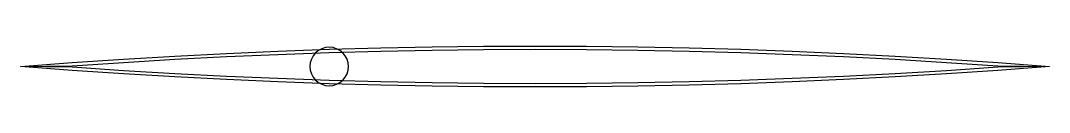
# Model space of a CAD drawing. Header units: metres. Extents: x 0 to 160, y -3 to 3.
import ezdxf

# ---------------------------------------------------------------- set-up
doc = ezdxf.new("R2010")
doc.units = ezdxf.units.M

msp = doc.modelspace()

# ---------------------------------------------------------------- linework, layer by layer
for points in [[(0, 0), (7.98, 0.61), (15.96, 1.15), (23.94, 1.63), (31.92, 2.04), (39.9, 2.39), (47.88, 2.68), (55.86, 2.9), (63.84, 3.06), (71.82, 3.16), (79.8, 3.19), (87.78, 3.16), (95.76, 3.06), (103.74, 2.9), (111.72, 2.68), (119.7, 2.39), (127.68, 2.04), (135.66, 1.63), (143.64, 1.15), (151.62, 0.61), (159.6, 0), (159.6, 0), (151.62, -0.61), (143.64, -1.15), (135.66, -1.63), (127.68, -2.04), (119.7, -2.39), (111.72, -2.68), (103.74, -2.9), (95.76, -3.06), (87.78, -3.16), (79.8, -3.19), (71.82, -3.16), (63.84, -3.06), (55.86, -2.9), (47.88, -2.68), (39.9, -2.39), (31.92, -2.04), (23.94, -1.63), (15.96, -1.15), (7.98, -0.61), (0, 0)], [(0, 0), (7.98, 0.11), (15.96, 0.65), (23.94, 1.13), (31.92, 1.54), (39.9, 1.89), (47.88, 2.18), (55.86, 2.4), (63.84, 2.56), (71.82, 2.66), (79.8, 2.69), (87.78, 2.66), (95.76, 2.56), (103.74, 2.4), (111.72, 2.18), (119.7, 1.89), (127.68, 1.54), (135.66, 1.13), (143.64, 0.65), (151.62, 0.11), (159.6, 0), (159.6, 0), (151.62, -0.11), (143.64, -0.65), (135.66, -1.13), (127.68, -1.54), (119.7, -1.89), (111.72, -2.18), (103.74, -2.4), (95.76, -2.56), (87.78, -2.66), (79.8, -2.69), (71.82, -2.66), (63.84, -2.56), (55.86, -2.4), (47.88, -2.18), (39.9, -1.89), (31.92, -1.54), (23.94, -1.13), (15.96, -0.65), (7.98, -0.11), (0, 0)], [(50.88, 0), (50.82, 0.59), (50.65, 1.15), (50.37, 1.67), (50, 2.12), (49.55, 2.49), (49.03, 2.77), (48.47, 2.94), (47.88, 3), (47.29, 2.94), (46.73, 2.77), (46.21, 2.49), (45.76, 2.12), (45.39, 1.67), (45.11, 1.15), (44.94, 0.59), (44.88, 0), (44.94, -0.59), (45.11, -1.15), (45.39, -1.67), (45.76, -2.12), (46.21, -2.49), (46.73, -2.77), (47.29, -2.94), (47.88, -3), (48.47, -2.94), (49.03, -2.77), (49.55, -2.49), (50, -2.12), (50.37, -1.67), (50.65, -1.15), (50.82, -0.59)]]:
    msp.add_lwpolyline(points, close=True)

doc.saveas('drawing.dxf')
